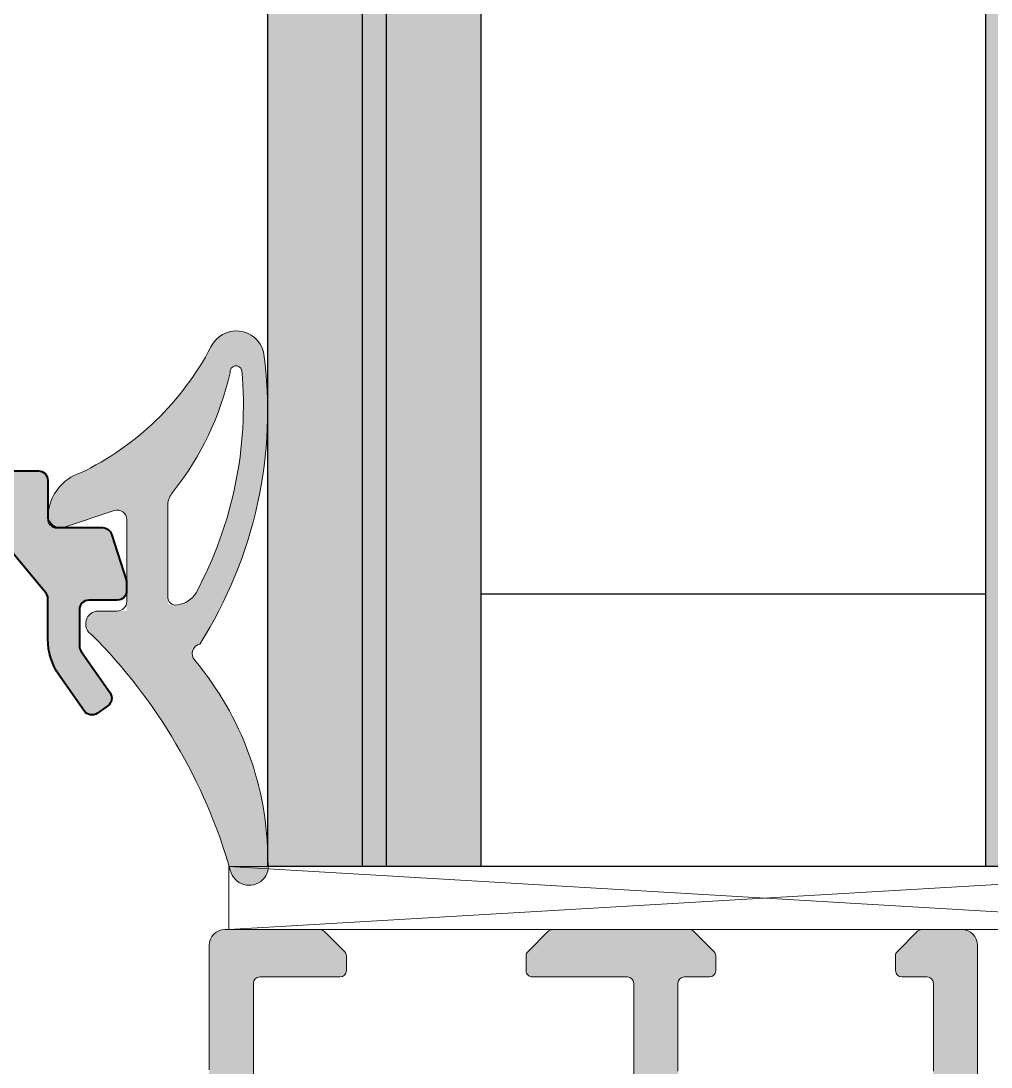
# Model space of a CAD drawing. Header units: millimetres. Extents: x -8 to 2550, y -393 to 1062.
# Drawn here: x 893.32 to 924.08, y -177.36 to -144.18 of the extents above; entities that cross this region are included whole.
import ezdxf

# ---------------------------------------------------------------- set-up
doc = ezdxf.new("R2010")
doc.units = ezdxf.units.MM
doc.header["$LTSCALE"] = 0.25
doc.header["$MEASUREMENT"] = 0
for name, color, linetype, lineweight in [('01_Accessories', 102, 'Continuous', 9), ('01_Aluminum', 4, 'Continuous', 40), ('01_Dimension', 251, 'Continuous', 9), ('01_Fill Glass', 254, 'Continuous', 0), ('01_Fill Plastic', 253, 'Continuous', 0), ('01_Fill Polyamide', 10, 'Continuous', 0), ('01_Glazing', 6, 'Continuous', 25), ('01_Plastic', 3, 'Continuous', 20), ('01_Polyamide', 201, 'Continuous', 20)]:
    doc.layers.add(name, color=color, linetype=linetype, lineweight=lineweight)
doc.layers.add('01_Fill Aluminum', color=7, linetype='Continuous', lineweight=0, true_color=0xdcdcdc)

# ---------------------------------------------------------------- blocks, each defined once
blk = doc.blocks.new('u20007')
at = {"layer": '01_Fill Polyamide', "ltscale": 0.25}
h = blk.add_hatch(color=256, dxfattribs=at)
h.dxf.hatch_style = 1
edge = h.paths.add_edge_path()
edge.add_arc((2.761683456618846, 26.42994341382431), 0.3000000000002174, 180.0000000000068, 269.99999999999346, ccw=False)
edge.add_line((2.46168345661863, 26.42994341382428), (2.46168345661863, 27.62596798762024))
edge.add_arc((2.761683456618584, 27.62596798762002), 0.2999999999999545, 89.99999999995657, 179.9999999999566, ccw=False)
edge.add_line((2.761683456618812, 27.92596798761997), (5.861683456618607, 27.92596798761997))
edge.add_arc((5.861683456618493, 28.22596798762004), 0.3000000000000682, 270.0000000000217, 360.0000000000217)
edge.add_line((6.161683456618562, 28.22596798762015), (6.161683456618562, 38.90920993128248))
edge.add_arc((5.86168345661846, 38.90920993128255), 0.300000000000102, 359.9999999999851, 449.9999999999719)
edge.add_line((5.861683456618607, 39.20920993128266), (2.761683456618812, 39.20920993128311))
edge.add_arc((2.761683456618846, 39.50920993128333), 0.3000000000002174, 180.0000000000068, 269.99999999999346, ccw=False)
edge.add_line((2.46168345661863, 39.50920993128329), (2.46168345661863, 40.70523450507926))
edge.add_arc((2.761683456618584, 40.70523450507903), 0.2999999999999545, 89.99999999995657, 179.9999999999566, ccw=False)
edge.add_line((2.761683456618812, 41.00523450507899), (5.824161859933724, 41.00523450507899))
edge.add_arc((5.824161859933769, 42.005234505079), 1.000000000000007, 269.9999999999974, 288.0462992264535)
edge.add_line((6.133947277322477, 41.05442800784976), (9.354892708835223, 42.10385491836723))
edge.add_arc((9.200000000140752, 42.57925816698197), 0.5000000000001511, 288.046299226462, 360.0000000000122)
edge.add_line((9.700000000140903, 42.57925816698207), (9.700000000140903, 42.74875983320544))
edge.add_arc((9.200000000141026, 42.74875983320535), 0.4999999999998774, 1.058488597991318e-11, 70.00000000000644)
edge.add_line((9.371010071803767, 43.21860614359821), (7.353106675384765, 43.95306291551924))
edge.add_arc((7.695126818710838, 44.89275553630501), 1.000000000000008, 179.9999999999874, 249.9999999999755, ccw=False)
edge.add_line((6.695126818710833, 44.89275553630523), (6.695126818710833, 46.57794011976512))
edge.add_arc((5.495126818715489, 46.57794011976588), 1.199999999995343, 359.9999999999634, 369.4999999998026)
edge.add_line((6.678669540556257, 46.77599724679385), (6.449576828015779, 48.14500131453997))
edge.add_line((6.449576828015779, 48.14500131453997), (6.449576828015779, 48.65000000000191))
edge.add_arc((6.799576828014207, 48.65000000000111), 0.3499999999984285, 89.99999999998101, 179.9999999998697, ccw=False)
edge.add_line((6.799576828014324, 48.99999999999955), (7.149576828016507, 49))
edge.add_arc((7.149576828016848, 48.80000000000325), 0.1999999999967486, -2.2799895305070095e-10, 90.00000000009771, ccw=False)
edge.add_line((7.349576828013596, 48.80000000000246), (7.349576828013141, 48.68819373145834))
edge.add_arc((7.149576828018298, 48.68819373145875), 0.1999999999948434, 334.99216676486316, 359.99999999988194, ccw=False)
edge.add_arc((7.874576828014505, 48.34999999999139), 0.6000000000041048, 154.9921667648237, 385.0078332357513)
edge.add_arc((8.599576828008596, 48.68819373146646), 0.1999999999961828, 179.9999999997191, 205.0078332356679, ccw=False)
edge.add_line((8.399576828012414, 48.68819373146744), (8.399576828012869, 48.80000000000427))
edge.add_arc((8.599576828009958, 48.80000000000291), 0.1999999999970896, 90, 179.9999999996092, ccw=False)
edge.add_line((8.599576828009958, 49), (9.150000000139585, 49.00000000000045))
edge.add_arc((9.150000000139489, 48.6500000000017), 0.349999999998758, 2.5818280846579e-10, 89.99999999998442, ccw=False)
edge.add_line((9.500000000138243, 48.65000000000327), (9.500000000140062, 48.31243556529671))
edge.add_arc((9.20000000014712, 48.31243556529535), 0.2999999999929415, -30.000000000298428, 2.5909230316756293e-10, ccw=False)
edge.add_line((9.459807621275559, 48.16243556529753), (8.57784257320418, 46.63482729152975))
edge.add_arc((9.270662896232304, 46.23482729153128), 0.7999999999997286, 150.0000000001158, 250.000000000007)
edge.add_line((8.997046781571953, 45.48307319490277), (11.30260604313889, 44.64391825035545))
edge.add_arc((11.20000000014083, 44.36201046412015), 0.2999999999996879, -3.26281224261038e-11, 69.99999999990462, ccw=False)
edge.add_line((11.50000000014052, 44.36201046411998), (11.50000000014097, 43.58990523250941))
edge.add_line((11.50000000014097, 43.58990523250941), (11.50000000014097, 41.88168619554654))
edge.add_arc((12.00000000014097, 41.88168619554654), 0.5, 180, 270)
edge.add_line((12.00000000014097, 41.38168619554654), (15.95000000000118, 41.38168619554654))
edge.add_arc((15.95000000000118, 40.88168619554654), 0.5, 0, 90, ccw=False)
edge.add_line((16.45000000000118, 40.88168619554654), (16.45000000000027, 37.86452890802138))
edge.add_arc((16.2499999999999, 37.86452890802094), 0.2000000000003759, -44.99999999979781, 1.261923898709938e-10, ccw=False)
edge.add_line((16.39142135623797, 37.72310755178387), (15.75857864376303, 37.09026483930938))
edge.add_arc((15.61715728752574, 37.23168619554642), 0.1999999999997898, 270.00000000006565, 315.0000000000522, ccw=False)
edge.add_line((15.61715728752597, 37.03168619554663), (15.15000000000146, 37.03168619554663))
edge.add_arc((15.15000000000009, 37.23168619554599), 0.1999999999993634, 180.0000000003908, 270.00000000039086, ccw=False)
edge.add_line((14.95000000000073, 37.23168619554463), (14.94999999999936, 39.78168619554526))
edge.add_arc((14.74999999999955, 39.78168619554526), 0.1999999999998181, 0, 89.9999999994789)
edge.add_line((14.75000000000136, 39.98168619554508), (8.96168345661954, 39.98168619554917))
edge.add_arc((8.961683456618687, 38.98168619554912), 1.000000000000057, 89.99999999995114, 179.9999999999968)
edge.add_line((7.96168345661863, 38.98168619554917), (7.96168345661863, 34.15036091967613))
edge.add_line((7.96168345661863, 34.15036091967613), (7.761683456618812, 33.95036091967586))
edge.add_line((7.761683456618812, 33.95036091967586), (7.96168345661863, 33.75036091967604))
edge.add_line((7.96168345661863, 33.75036091967604), (7.96168345661863, 28.91903564380345))
edge.add_arc((8.96168345661863, 28.91903564380345), 1, 180, 269.9999999999739)
edge.add_line((8.961683456618175, 27.91903564380345), (14.75000000000045, 27.91903564380073))
edge.add_arc((14.75000000000136, 28.11903564379963), 0.1999999999989086, 269.9999999997394, 359.9999999992183)
edge.add_line((14.95000000000027, 28.11903564379691), (14.94999999999754, 31.13168619554745))
edge.add_arc((15.14999999999827, 31.13168619554699), 0.2000000000007276, 89.99999999973949, 179.9999999998697, ccw=False)
edge.add_line((15.14999999999918, 31.33168619554772), (15.61715728752449, 31.33168619554681))
edge.add_arc((15.61715728752477, 31.13168619554688), 0.1999999999999318, 45.00000000014899, 90.00000000008038, ccw=False)
edge.add_line((15.75857864376167, 31.27310755178451), (16.39142135623661, 30.64026483930729))
edge.add_arc((16.24999999999966, 30.49884348307004), 0.1999999999997032, 5.491074261954054e-11, 45.00000000006179, ccw=False)
edge.add_line((16.44999999999936, 30.49884348307023), (16.45000000000027, 26.15187835626966))
edge.add_arc((16.2499999999999, 26.15187835626968), 0.2000000000003759, 314.99999999983305, 359.9999999999949, ccw=False)
edge.add_line((16.39142135623706, 26.01045700003169), (15.75857864376349, 25.37761428756312))
edge.add_arc((15.61715728752647, 25.51903564380104), 0.200000000000227, 269.99999999959647, 314.99999999981617, ccw=False)
edge.add_line((15.61715728752506, 25.31903564380082), (15.150000000001, 25.31903564380445))
edge.add_arc((15.14999999999918, 25.51903564380336), 0.1999999999989086, 180.0000000007817, 270.0000000005211, ccw=False)
edge.add_line((14.95000000000027, 25.51903564380063), (14.95000000000027, 26.31903564380218))
edge.add_arc((14.75000000000136, 26.31903564380218), 0.1999999999989086, 0, 90)
edge.add_line((14.75000000000136, 26.51903564380109), (11.96168345661908, 26.51903564380291))
edge.add_arc((11.96168345661937, 26.01903564380262), 0.5000000000002842, 90.00000000003257, 180.0000000000196)
edge.add_line((11.46168345661908, 26.01903564380245), (11.46168345661863, 18.91903564380118))
edge.add_arc((11.96168345661911, 18.91903564380121), 0.5000000000004832, 180.0000000000033, 269.9999999999968)
edge.add_line((11.96168345661908, 18.41903564380073), (14.75000000000045, 18.41903564380345))
edge.add_arc((14.75000000000045, 18.61903564380327), 0.1999999999998181, 270, 359.9999999997394)
edge.add_line((14.95000000000027, 18.61903564380236), (14.95000000000027, 19.41903564380436))
edge.add_arc((15.14999999999969, 19.41903564380294), 0.1999999999994202, 89.99999999962552, 179.9999999995929, ccw=False)
edge.add_line((15.150000000001, 19.61903564380236), (15.61715728752552, 19.61903564380236))
edge.add_arc((15.61715728752558, 19.41903564380219), 0.2000000000001698, 44.99999999999278, 90.00000000001933, ccw=False)
edge.add_line((15.75857864376303, 19.56045700003961), (16.39142135623752, 18.92761428756558))
edge.add_arc((16.25000000000016, 18.78619293132815), 0.2000000000001152, -2.637534635141492e-11, 45.00000000001302, ccw=False)
edge.add_line((16.45000000000027, 18.78619293132806), (16.45000000000027, 17.51903564380427))
edge.add_arc((15.94999999999987, 17.51903564380422), 0.5000000000003979, -89.99999999990229, 6.480149750132114e-12, ccw=False)
edge.add_line((15.95000000000073, 17.01903564380382), (11.8000000001407, 17.01903564380109))
edge.add_arc((11.80000000014139, 16.71903564380112), 0.2999999999999652, 90.0000000001323, 180.0000000000414)
edge.add_line((11.50000000014143, 16.71903564380091), (11.50000000014097, 16.6379895358632))
edge.add_arc((11.20000000014082, 16.63798953586306), 0.3000000000001499, -69.99999999993503, 2.580691216280684e-11, ccw=False)
edge.add_line((11.30260604313889, 16.35608174962726), (10.38070543425738, 16.02053736904281))
edge.add_line((10.38070543425738, 16.02053736904281), (8.996929345606986, 15.51688406188487))
edge.add_arc((9.270545460267472, 14.76512996525608), 0.8000000000000348, 109.9999999999954, 209.9999999998866)
edge.add_line((8.5777251372391, 14.36512996525744), (9.459807621276013, 12.83731828643113))
edge.add_arc((9.200000000147131, 12.6873182864341), 0.2999999999929305, -4.105231710127555e-10, 30.000000000125, ccw=False)
edge.add_line((9.500000000140062, 12.68731828643195), (9.500000000138243, 12.34975385172538))
edge.add_arc((9.150000000139752, 12.34975385172715), 0.3499999999984915, 269.99999999999125, 359.99999999971095, ccw=False)
edge.add_line((9.150000000139698, 11.99975385172866), (8.599576828009958, 11.99975385172866))
edge.add_arc((8.599576828009958, 12.19975385172575), 0.1999999999970896, 180.0000000003908, 270, ccw=False)
edge.add_line((8.399576828012869, 12.19975385172438), (8.399576828012414, 12.31156012026122))
edge.add_arc((8.599576828008335, 12.31156012026226), 0.1999999999959208, 154.9921667643162, 180.0000000002982, ccw=False)
edge.add_arc((7.874576828014611, 12.64975385173751), 0.6000000000041127, 334.9921667642232, 565.007833235154)
edge.add_arc((7.14957682801772, 12.31156012026916), 0.1999999999958765, 3.31908722728258e-10, 25.007833235378712, ccw=False)
edge.add_line((7.349576828013596, 12.31156012027031), (7.349576828013596, 12.1997538517262))
edge.add_arc((7.149576828017075, 12.19975385172563), 0.1999999999965212, -90.00000000016291, 1.6291323845507577e-10, ccw=False)
edge.add_line((7.149576828016507, 11.99975385172911), (6.799576828014324, 11.99975385172911))
edge.add_arc((6.799576828014414, 12.34975385172775), 0.3499999999986354, 180.0000000000893, 269.99999999998516, ccw=False)
edge.add_line((6.449576828015779, 12.3497538517272), (6.449576828015779, 12.85475253718869))
edge.add_line((6.449576828015779, 12.85475253718869), (6.678669540556257, 14.22375660493481))
edge.add_arc((5.495126818715489, 14.42181373196277), 1.199999999995343, 350.5000000001975, 360.0000000000366)
edge.add_line((6.695126818710833, 14.42181373196354), (6.695126818710833, 16.10724446367794))
edge.add_arc((7.695126818710894, 16.10724446367809), 1.000000000000061, 110.00000000001981, 180.0000000000081, ccw=False)
edge.add_line((7.353106675384879, 17.04693708446393), (8.249326752762045, 17.37313451598084))
edge.add_line((8.249326752762045, 17.37313451598084), (8.872107628609683, 17.59980821725958))
edge.add_arc((8.46168345661901, 18.72743936220236), 1.199999999999666, 289.9999999999992, 360.000000000002)
edge.add_line((9.661683456618675, 18.7274393622024), (9.661683456618789, 24.12994341382318))
edge.add_arc((7.661683456618789, 24.12994341382318), 2, 0, 89.99999999998697)
edge.add_line((7.661683456619244, 26.12994341382318), (2.761683456618812, 26.12994341382409))
edge = h.paths.add_edge_path()
edge.add_line((2.759694447927473, 46.63482729152975), (1.877729399856094, 48.16243556529753))
edge.add_arc((2.137537020984525, 48.31243556529535), 0.2999999999929366, 179.9999999997408, 210.000000000299, ccw=False)
edge.add_line((1.83753702099159, 48.31243556529671), (1.837537020993409, 48.65000000000327))
edge.add_arc((2.18753702099184, 48.65000000000157), 0.3499999999984311, 89.99999999998141, 179.9999999997208, ccw=False)
edge.add_line((2.187537020991954, 49), (2.737960193121694, 49))
edge.add_arc((2.737960193121694, 48.80000000000291), 0.1999999999970896, 3.907985046680551e-10, 90, ccw=False)
edge.add_line((2.937960193118784, 48.80000000000427), (2.937960193119238, 48.68819373146744))
edge.add_arc((2.737960193123067, 48.68819373146645), 0.1999999999961717, -25.007833235667192, 2.829096956702415e-10, ccw=False)
edge.add_arc((3.462960193117147, 48.34999999999138), 0.6000000000041079, 154.9921667642481, 385.0078332351769)
edge.add_arc((4.187960193113337, 48.68819373145875), 0.1999999999948266, 180.000000000116, 205.0078332351371, ccw=False)
edge.add_line((3.987960193118511, 48.68819373145834), (3.987960193118056, 48.80000000000246))
edge.add_arc((4.187960193114577, 48.80000000000302), 0.1999999999965212, 89.99999999983709, 180.0000000001628, ccw=False)
edge.add_line((4.187960193115146, 48.99999999999955), (4.537960193117328, 48.99999999999955))
edge.add_arc((4.537960193117499, 48.65000000000117), 0.3499999999983743, 1.2090595191693865e-10, 90.00000000002791, ccw=False)
edge.add_line((4.887960193115873, 48.65000000000191), (4.887960193115873, 48.14500131453997))
edge.add_line((4.887960193115873, 48.14500131453997), (4.65886748057585, 46.77599724679385))
edge.add_arc((5.84241020241631, 46.57794011976316), 1.199999999995491, 170.5000000000666, 179.9999999999064)
edge.add_line((4.64241020242082, 46.57794011976512), (4.64241020242082, 44.89275553630523))
edge.add_arc((3.642410202420786, 44.89275553630507), 1.000000000000034, -69.99999999998118, 9.322320693172514e-12, ccw=False)
edge.add_line((3.984430345746773, 43.95306291551924), (2.627112849000355, 43.45903974825524))
edge.add_arc((3.037537020991013, 42.33140860331198), 1.200000000000102, 109.9999999999909, 180.0000000000013)
edge.add_line((1.837537020990908, 42.33140860331196), (1.837537020990908, 18.66883754494211))
edge.add_arc((3.037537020991018, 18.66883754494209), 1.20000000000011, 179.999999999999, 250.000000000009)
edge.add_line((2.627112849000355, 17.54120639999883), (3.984430345746773, 17.04718323273482))
edge.add_arc((3.642410202420835, 16.10749061194903), 0.9999999999999858, -1.1311840353300795e-11, 69.99999999998329, ccw=False)
edge.add_line((4.64241020242082, 16.10749061194883), (4.64241020242082, 14.42205988023443))
edge.add_arc((5.842410202413571, 14.42205988023662), 1.199999999992752, 180.0000000001045, 189.4999999999443)
edge.add_line((4.65886748057585, 14.22400275320615), (4.887960193115873, 12.85499868545958))
edge.add_line((4.887960193115873, 12.85499868545958), (4.887960193115873, 12.34999999999809))
edge.add_arc((4.537960193117272, 12.3499999999986), 0.3499999999986017, 270.0000000000093, 359.9999999999162, ccw=False)
edge.add_line((4.537960193117328, 12), (4.187960193115146, 11.99999999999955))
edge.add_arc((4.187960193114804, 12.19999999999675), 0.1999999999972033, 179.999999999772, 270.0000000000977, ccw=False)
edge.add_line((3.987960193117601, 12.19999999999754), (3.987960193118511, 12.3118062685412))
edge.add_arc((4.187960193113337, 12.3118062685408), 0.1999999999948265, 154.992166764863, 179.999999999884, ccw=False)
edge.add_arc((3.462960193117147, 12.65000000000811), 0.6000000000040838, 334.992166764828, 565.007833235747)
edge.add_arc((2.737960193123283, 12.31180626853314), 0.1999999999959546, -2.9621105568367057e-10, 25.007833235681574, ccw=False)
edge.add_line((2.937960193119238, 12.31180626853211), (2.937960193118784, 12.19999999999573))
edge.add_arc((2.737960193121467, 12.19999999999686), 0.199999999997317, 270.00000000006514, 359.9999999996743, ccw=False)
edge.add_line((2.737960193121694, 11.99999999999955), (2.187537020991954, 11.99999999999955))
edge.add_arc((2.18753702099184, 12.34999999999798), 0.3499999999984311, 180.0000000002792, 270.00000000001864, ccw=False)
edge.add_line((1.837537020993409, 12.34999999999627), (1.83753702099159, 12.68756443470284))
edge.add_arc((2.137537020984525, 12.6875644347042), 0.2999999999929353, 149.9999999997015, 180.0000000002599, ccw=False)
edge.add_line((1.877729399856094, 12.83756443470202), (2.759811883892894, 14.36537611352833))
edge.add_arc((2.066991560864154, 14.76537611352676), 0.8000000000002453, 330.0000000001398, 430.0000000000082)
edge.add_line((2.340607675524666, 15.51713021015576), (0.9568315868742729, 16.0207835173137))
edge.add_line((0.9568315868742729, 16.0207835173137), (0.2349309779934856, 16.28353385104492))
edge.add_arc((0.3375370209909489, 16.56544163728078), 0.2999999999999968, 180.0000000000719, 250.000000000048, ccw=False)
edge.add_line((0.03753702099095335, 16.5654416372804), (0.03753702099095335, 44.43480451097321))
edge.add_arc((0.3375370209912458, 44.43480451097308), 0.3000000000002925, 109.99999999999179, 179.9999999999756, ccw=False)
edge.add_line((0.2349309779934856, 44.71671229720914), (2.340490239559699, 45.48307319490277))
edge.add_arc((2.06687412489936, 46.23482729153127), 0.7999999999997224, 289.9999999999923, 389.9999999998851)
at = {"layer": '01_Polyamide'}
for points in [[(12.00000000014097, 41.38168619554654), (15.95000000000118, 41.38168619554654, -0.414213562373095), (16.45000000000118, 40.88168619554654), (16.45000000000027, 37.86452890802138, -0.1989123673793124), (16.39142135623797, 37.72310755178387), (15.75857864376303, 37.09026483930938, -0.198912367379598), (15.61715728752597, 37.03168619554663), (15.15000000000146, 37.03168619554663, -0.414213562373095), (14.95000000000073, 37.23168619554463), (14.94999999999936, 39.78168619554526, 0.4142135623704312), (14.75000000000136, 39.98168619554508), (8.96168345661954, 39.98168619554917, 0.4142135623733281)], [(8.961683456618175, 27.91903564380345), (14.75000000000045, 27.91903564380073, 0.4142135623704312), (14.95000000000027, 28.11903564379691), (14.94999999999754, 31.13168619554745, -0.414213562373761), (15.14999999999918, 31.33168619554772), (15.61715728752449, 31.33168619554681, -0.1989123673793482), (15.75857864376167, 31.27310755178451), (16.39142135623661, 30.64026483930729, -0.1989123673796896), (16.44999999999936, 30.49884348307023), (16.45000000000027, 26.15187835626966, -0.1989123673803927), (16.39142135623706, 26.01045700003169), (15.75857864376349, 25.37761428756312, -0.1989123673806543), (15.61715728752506, 25.31903564380082), (15.150000000001, 25.31903564380445, -0.4142135623717631), (14.95000000000027, 25.51903564380063), (14.95000000000027, 26.31903564380218, 0.414213562373095), (14.75000000000136, 26.51903564380109), (11.96168345661908, 26.51903564380291, 0.4142135623730284)], [(11.96168345661908, 18.41903564380073), (14.75000000000045, 18.41903564380345, 0.4142135623717631), (14.95000000000027, 18.61903564380236), (14.95000000000027, 19.41903564380436, -0.4142135623729286), (15.150000000001, 19.61903564380236), (15.61715728752552, 19.61903564380236, -0.198912367379777), (15.75857864376303, 19.56045700003961), (16.39142135623752, 18.92761428756558, -0.1989123673798374), (16.45000000000027, 18.78619293132806), (16.45000000000027, 17.51903564380427, -0.4142135623726289), (15.95000000000073, 17.01903564380382), (11.8000000001407, 17.01903564380109, 0.4142135623726289)]]:
    blk.add_lwpolyline(points, format="xyb", dxfattribs=at)
blk = doc.blocks.new('n20826')
at = {"layer": '01_Fill Aluminum', "ltscale": 0.25}
h = blk.add_hatch(color=256, dxfattribs=at)
h.dxf.hatch_style = 1
h.paths.add_polyline_path([(19.99999999999991, -0.2499999999993786, 0.4142135623730935), (19.69999999999956, 0.05000000000097249), (8.299999999999358, 0.05000000000097238, -0.4142135623730949), (7.999999999999915, 0.3500000000004153), (7.999999999999915, 8.749999999999938, 0.4142135623730951), (7.69999999999888, 9.050000000000972), (5.200000000000018, 9.050000000000972, 0.576548815255371), (5.026554900846935, 8.75041688105223), (5.514460839742838, 7.900625321576905, 0.2685937667436178), (5.774628488473014, 7.75000000000079), (6.199999999999619, 7.75000000000079, -0.4142135623730949), (6.499999999999915, 7.450000000000495), (6.499999999999915, 6.249999999998801, -0.4142135623729012), (5.000000000001078, 4.749999999998971), (3.625401660068985, 4.749999999998062, -0.0655434628155875), (3.547755946538451, 4.760222252111315), (2.877645713531683, 4.939777747885834, 0.7896950023748328), (2.600008630404357, 4.426385483279866), (3.49856207502675, 3.536806035908508, 0.1976084007402144), (3.70962683683037, 3.44999999999879), (5.999999999999915, 3.44999999999879, -0.4142135623730951), (6.499999999999915, 2.94999999999879), (6.499999999999915, 1.176858998889537, -0.4142135623730951), (4.999999999999915, -0.3231410011104625), (3.507713687954813, -0.3231410011104625, 0.869184164508917), (2.624955274654933, -6.59897220318466, 0.4986545616046766), (3.007713875928772, -6.310613027966907), (3.007713875925134, -5.679526936106497, 0.3135995186190326), (2.812061677498852, -5.398259205459945, -1.770525168920319), (5.490706371048582, -3.262871873421687, 0.376509598567159), (5.788179980378145, -3.523831503253069), (6.392245985765358, -3.523781754658676, 0.4448121942763485), (6.690618615892985, -3.192813557892246, 0.01007638120196346), (6.674723803881787, -3.064832234340158, -0.4569614978932329), (8.159259795728664, -1.350000000000483), (18.30000000000084, -1.350000000000483, -0.4142135623730949), (18.60000000000028, -1.649999999999926), (18.60000000000028, -9.195046296521994, -0.2227231305585517), (18.49193386628155, -9.425613837547417), (16.14347459246854, -11.3805675410236, -0.1753166083928212), (15.95154072618644, -11.44999999999903), (14.66574303265037, -11.44999999999903, 0.1539146378399045), (13.51859069268579, -11.81169553839423), (12.38756147814436, -12.60365017224669, 0.4142134159770925), (12.31388857389181, -13.02146856965043), (12.54331882711768, -13.34912950382113, 0.41421382944298), (12.96113753460882, -13.42280237400256), (14.27295974798489, -12.50425440165348, -0.1539147432815577), (14.44503270022849, -12.44999999999903), (15.60000204924356, -12.44999999999903, -0.4142135623730949), (15.90000204924391, -12.74999999999938), (15.90000204924391, -13.64999999999958, 0.414213562373095), (16.20000204924335, -13.94999999999903), (16.51598611076034, -13.94999999999903), (17.99270714755696, -13.47018424930322, 0.3249196962330607), (18.20000204924409, -13.18486729441538), (18.20000204924409, -11.74999999999938, -0.4142135623730948), (18.50000204924444, -11.44999999999903), (19.70000000000047, -11.44999999999903, 0.4142135623730949), (19.99999999999991, -11.14999999999958)])
at = {"layer": '01_Aluminum'}
blk.add_lwpolyline([(4.999999999999915, -0.3231410011104625, 0.414213562373095), (6.499999999999915, 1.176858998889537), (6.499999999999915, 2.94999999999879, 0.414213562373095), (5.999999999999915, 3.44999999999879), (3.709626836829472, 3.44999999999879, -0.1976084007406957), (3.498562075025717, 3.53680603590953), (2.578404066510217, 4.44777427893211, -0.7493429954763438), (2.877645713530825, 4.939777747886064), (3.547755946537023, 4.760222252111697, 0.06554346281579208), (3.625401660067752, 4.749999999998062), (5.000000000001734, 4.749999999998971, 0.4142135623728065), (6.499999999999915, 6.249999999998971), (6.499999999999915, 7.450000000000609, 0.4142135623728731), (6.199999999999733, 7.75000000000079), (5.774628488473269, 7.75000000000079, -0.2685937667434355), (5.514460839743066, 7.900625321576507), (5.026554900847174, 8.750416881051814, -0.5765488152556946), (5.199999999999733, 9.050000000000972), (7.699999999999733, 9.050000000000972, -0.4142135623723181), (7.999999999999915, 8.749999999999881), (7.999999999999915, 0.3500000000002448, 0.4142135623736499), (8.300000000000097, 0.05000000000097238), (19.69999999999973, 0.05000000000097238, -0.41421356237365), (19.99999999999991, -0.250000000000119), (19.99999999999991, -11.14999999999976, -0.4142135623736499), (19.69999999999973, -11.44999999999903), (18.50000204924427, -11.44999999999903, 0.4142135623736499), (18.20000204924409, -11.75000000000012), (18.20000204924409, -13.18486729441623, -0.3249196962325662), (17.99270714755667, -13.47018424930332), (16.51598611076034, -13.94999999999903), (16.20000204924318, -13.94999999999903, -0.414213562372762), (15.90000204924391, -13.64999999999976), (15.90000204924391, -12.75000000000012, 0.41421356237365), (15.60000204924373, -12.44999999999903), (14.44503270022679, -12.44999999999903, 0.1539147432813245), (14.27295974798372, -12.5042544016543), (12.9611375346075, -13.42280237400349, -0.414213829442349), (12.54331882711713, -13.34912950382034), (12.31388857389166, -13.02146856965022, -0.414213415976974), (12.38756147814448, -12.60365017224661), (13.51859069268349, -11.81169553839584, -0.1539146378400268), (14.66574303264852, -11.44999999999903), (15.95154072618598, -11.44999999999903, 0.1753166083925294), (16.14347459246792, -11.38056754102411), (18.49193386628113, -9.425613837547763, 0.2227231305577906), (18.60000000000028, -9.195046296523406), (18.60000000000028, -1.649999999999755, 0.4142135623736499), (18.3000000000001, -1.350000000000483), (8.159259795728673, -1.350000000000483, 0.4569614978927584), (6.674723803881449, -3.064832234337819, -0.01007638120077252), (6.690618615891168, -3.192813557874734, -0.4448121942917126), (6.392245985767573, -3.523781754658676), (5.788179980378942, -3.523831503253069, -0.376509598566411), (5.490706371048788, -3.262871873423256, 1.770525168923962), (2.812061677503976, -5.398259205461846, -0.3135995186240517), (3.007713875925134, -5.679526936117446), (3.007713875928772, -6.310613027955815, -0.4986545615956758), (2.624955274673908, -6.598972203190106, -0.8691841645115689), (3.507713687954407, -0.3231410011104625)], format="xyb", close=True, dxfattribs=at)

msp = doc.modelspace()

# ---------------------------------------------------------------- hatches: boundary and pattern name
at = {"layer": '01_Fill Glass', "ltscale": 0.25}
h = msp.add_hatch(color=256, dxfattribs=at)
h.dxf.hatch_style = 1
h.paths.add_polyline_path([(928.6705560564386, -131.0029979888478), (932.6705560564386, -131.0029979888478), (932.6705560564386, -171.0029979888479), (928.6705560564386, -171.0029979888479)])
h.paths.add_polyline_path([(927.9105560564386, -131.0029979888478), (928.6705560564386, -131.0029979888478), (928.6705560564386, -171.0029979888479), (927.9105560564386, -171.0029979888479)])
h.paths.add_polyline_path([(923.9105560564386, -131.0029979888477), (927.9105560564386, -131.0029979888477), (927.9105560564386, -171.0029979888479), (923.9105560564386, -171.0029979888479)])
h.paths.add_polyline_path([(904.9105560564386, -131.0029979888479), (907.9105560564386, -131.0029979888479), (907.9105560564386, -171.0029979888479), (904.9105560564386, -171.0029979888479)])
h.paths.add_polyline_path([(904.1505560564386, -131.0029979888481), (904.9105560564386, -131.0029979888481), (904.9105560564386, -171.0029979888479), (904.1505560564386, -171.0029979888479)])
edge = h.paths.add_edge_path()
edge.add_line((901.1505560564386, -131.0029979888479), (904.1505560564386, -131.0029979888479))
edge.add_line((904.1505560564386, -131.0029979888479), (904.1505560564386, -171.0029979888479))
edge.add_line((904.1505560564386, -171.0029979888479), (901.1505560564386, -171.0029979888479))
edge.add_line((901.1505560564386, -171.0029979888479), (901.1505560564386, -160.4322682994607))
edge.add_arc((900.351469618376, -160.3940470422237), 0.8000000000002474, 357.2615616226411, 362.7384389561174)
edge.add_line((901.1505560560526, -160.355825776915), (901.1505560560244, -156.1373696589555))
edge.add_line((901.1505560560244, -156.1373696589555), (901.1505560564386, -131.0029979888479))
at = {"layer": '01_Fill Plastic', "ltscale": 0.25}
h = msp.add_hatch(color=256, dxfattribs=at)
h.dxf.hatch_style = 1
h.paths.add_polyline_path([(894.8996744800315, -158.65845113458, 0.2421173933496862), (894.1782907109402, -159.8258013097229, 0.536770674860269), (894.7033767641466, -160.2366743177728), (896.2789423578329, -159.7122943913827, -0.5117725455009916), (896.6736791999382, -159.9969431762877), (896.6736791999382, -162.8969431762877), (895.773679199938, -162.8969431762878, 0.5855611450701503), (895.4329739664495, -163.5190516054258, -0.1304584840468965), (899.9759033971714, -171.1835237462704, 0.7244437104274101), (901.13951852281, -171.1649959365716, 0.1854629009922084), (898.8308549725967, -164.4607876910525, -0.5713882184749481), (898.9882362859931, -163.9453402900248, 0.1772188890529359), (901.0123949049782, -154.6801798525678, 0.6757345198712722), (899.3695558831257, -154.4699107452589, -0.1728180713320679)])
h.paths.add_polyline_path([(899.9479843291139, -155.3402200183114, -1.109473956401343), (900.3300075691815, -155.3215572320292, -0.1438421963293411), (898.9007064262499, -162.262148780886, -0.3651031340755297), (897.9760830642417, -162.6753910946607), (897.9760830642416, -159.3247850986149, 0.1184008530889947)], flags=16)

# ---------------------------------------------------------------- linework, layer by layer
at = {"layer": '01_Accessories', "ltscale": 0.25}
for p, q in [((899.9105560564386, -173.002997988847), (933.9105560564386, -171.0029979888479)), ((933.9105560564386, -173.002997988847), (899.9105560564386, -171.0029979888479))]:
    msp.add_line(p, q, dxfattribs=at)
msp.add_lwpolyline([(933.9105560564386, -173.002997988847), (899.9105560564386, -173.002997988847), (899.9105560564386, -171.0029979888479), (933.9105560564386, -171.0029979888479)], close=True, dxfattribs=at)
at = {"layer": '01_Glazing', "ltscale": 0.25}
for p, q in [((904.1505560564386, -171.0029979888479), (904.1505560564386, -131.0029979888479)), ((904.9105560564386, -171.0029979888479), (904.9105560564386, -131.0029979888479)), ((907.9105560564386, -171.0029979888479), (907.9105560564386, -131.0029979888479)), ((923.9105560564386, -171.0029979888479), (923.9105560564386, -131.0029979888478))]:
    msp.add_line(p, q, dxfattribs=at)
at = {"layer": '01_Glazing'}
msp.add_line((907.9105560564386, -162.3529979888501), (923.9105560564386, -162.3529979888501), dxfattribs=at)
msp.add_lwpolyline([(932.6705560564386, -131.0029979888478), (932.6705560564386, -171.0029979888479), (901.1505560564386, -171.0029979888479), (901.1505560564386, -131.0029979888479)], dxfattribs=at)
at = {"layer": '01_Plastic'}
for points in [[(895.7736791999381, -162.8969431762878, 0.7524982433568572), (895.5649840011446, -163.6500748828462, -0.1267459883294501), (899.9573617452048, -171.1184434083009, 1.021785020046742), (901.1456127407776, -170.8228435723024, 0.1765257372063219), (898.8308549725967, -164.4607876910525, -0.5713882184753021), (898.9882362859933, -163.9453402900247, 0.1772188890529318), (901.0123949049782, -154.6801798525678, 0.6985064420418362), (899.3441235982767, -154.5189230560969, -0.1617375713667661), (895.2072325412739, -158.517698844406, 0.3028165420598103), (894.1782907109402, -159.8258013097227, 0.5367706748602842), (894.7033767641465, -160.2366743177728), (896.278942357833, -159.7122943913827, -0.5117725455009584), (896.6736791999382, -159.9969431762877), (896.6736791999382, -162.5969431762878, -0.4142135623730727), (896.3736791999381, -162.8969431762877)], [(900.3254762351106, -155.2682239921878, -0.1462378352100718), (898.8702945463084, -162.3189758532981, -0.2349743539514184), (898.2835256477032, -162.7007488149815, -0.505344371186135), (897.9760830642417, -162.4339372450225), (897.9760830642416, -159.4675057514567, -0.1383337806736852), (898.159276794237, -159.0982207888326, 0.1106478759208062), (899.9479843291139, -155.3402200183114, -0.9646854720520451)]]:
    msp.add_lwpolyline(points, format="xyb", close=True, dxfattribs=at)

# ---------------------------------------------------------------- block references
at = {"layer": '01_Dimension', "ltscale": 0.25}
for name, p, rotation in [('u20007', (940.6705560558964, -189.4529979888482), 90), ('n20826', (882.7205560558969, -178.4529979888482), 90.00000000000001)]:
    msp.add_blockref(name, p, dxfattribs=dict(at, rotation=rotation))

doc.saveas('drawing.dxf')
